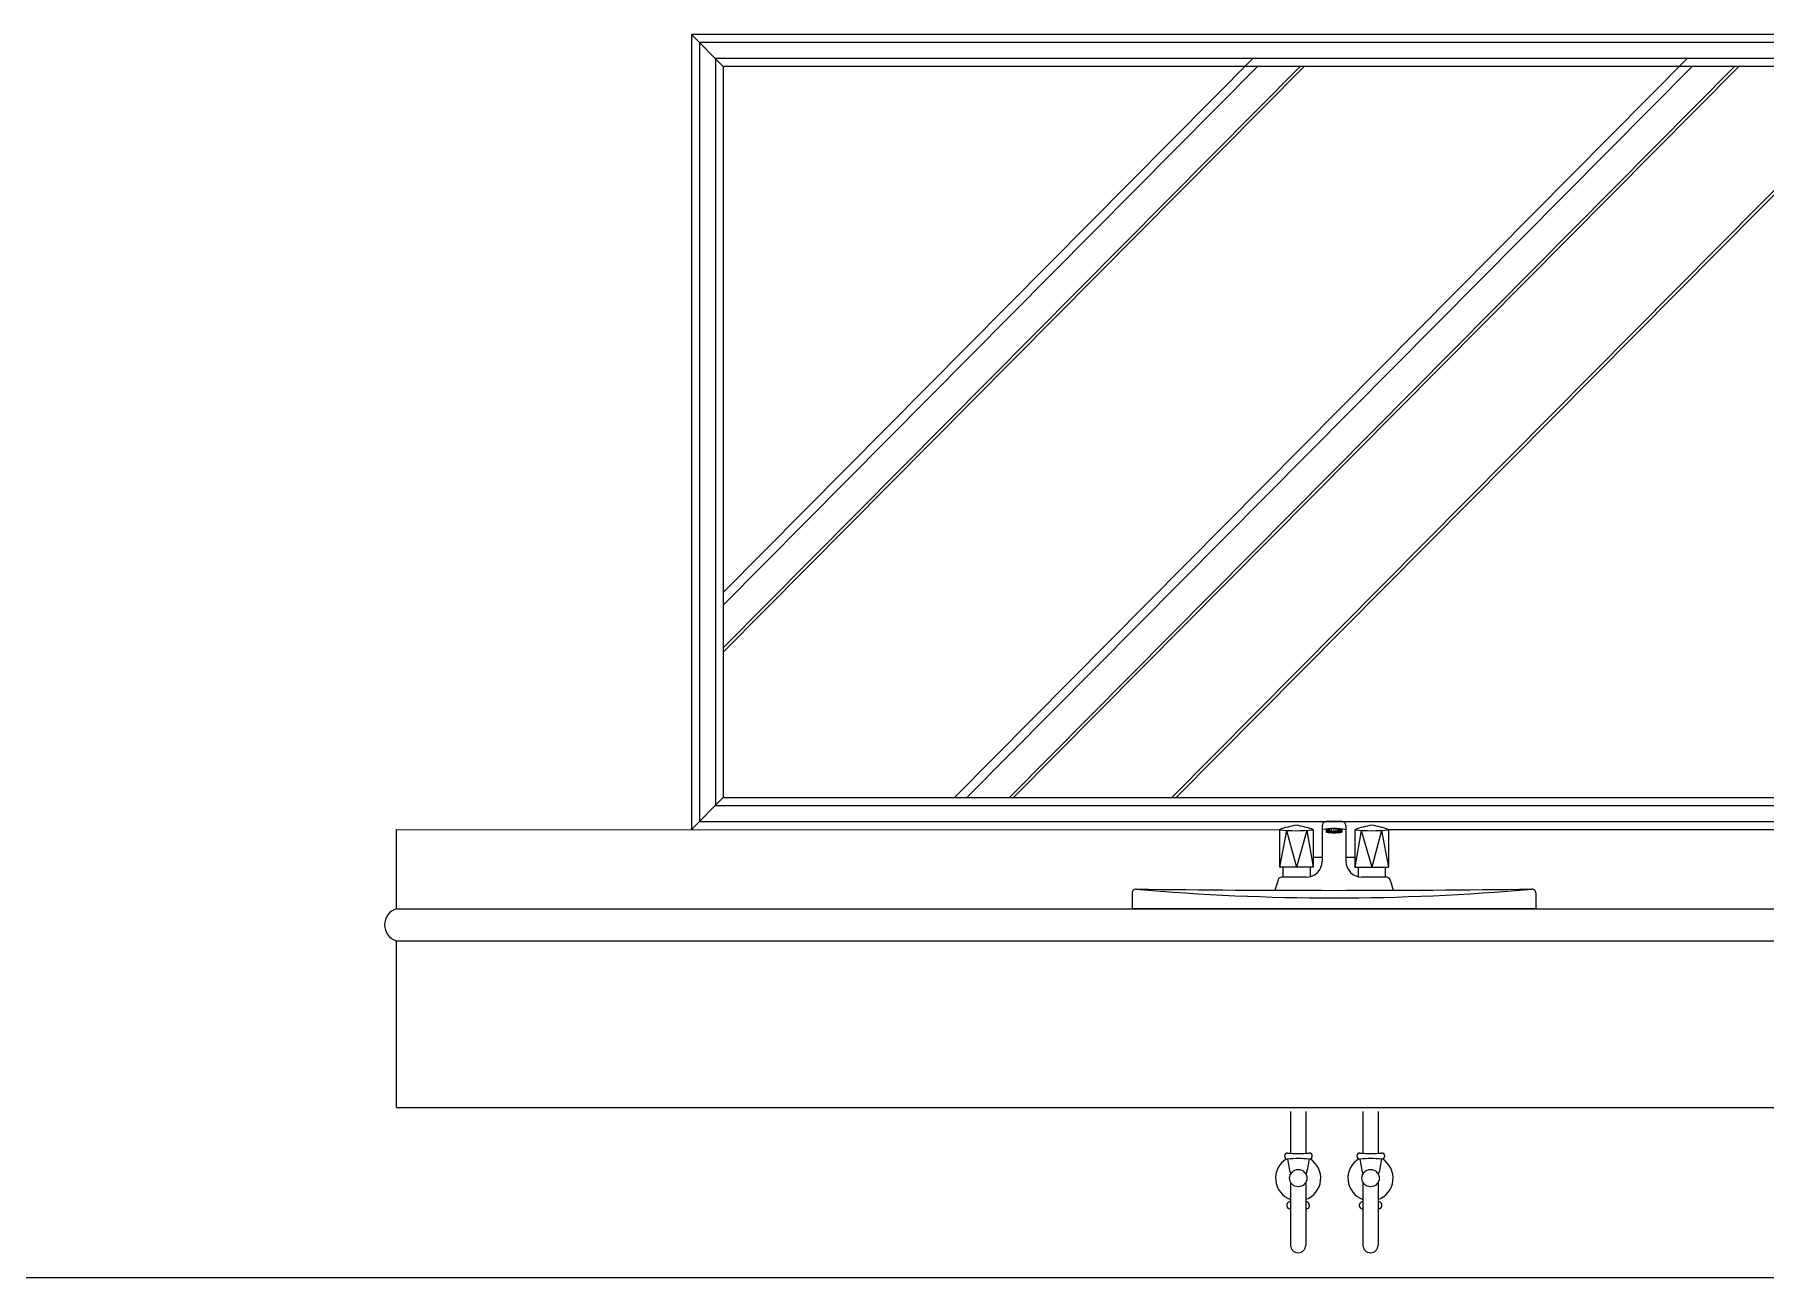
# Model space of a CAD drawing. Header units: millimetres. Extents: x 4513 to 24862, y 3359 to 11488.
# Drawn here: x 17499 to 19676, y 8380 to 9944 of the extents above; entities that cross this region are included whole.
import ezdxf

# ---------------------------------------------------------------- set-up
doc = ezdxf.new("R2010")
doc.units = ezdxf.units.MM
doc.layers.add('dwgmodels.com', color=169, linetype='Continuous')

msp = doc.modelspace()

# ---------------------------------------------------------------- linework, layer by layer
for p, q in [((18325, 9943.8), (18365, 9903.8)), ((19030.9, 9913.8), (18365, 9242.1)), ((19577.6, 9913.8), (18655.6, 8983.8)), ((19095.6, 9903.8), (18365, 9166.9)), ((19090.4, 9903.8), (18365, 9172.1)), ((19036.9, 9903.8), (18365, 9226.1)), ((19583.6, 9903.8), (18671.5, 8983.8)), ((19637.1, 9903.8), (18725, 8983.8)), ((19642.3, 9903.8), (18730.2, 8983.8)), ((19785, 9846.8), (18929.3, 8983.8)), ((19785, 9841.6), (18934.5, 8983.8)), ((18365, 8983.8), (18325, 8943.8)), ((19118.2, 8948.6), (19118.2, 8903.8)), ((19143.2, 8953.6), (19123.2, 8953.6)), ((19148.2, 8948.6), (19148.2, 8903.8)), ((17953.9, 8943.8), (19064.6, 8943.4)), ((17953.9, 8843.8), (17953.9, 8943.8)), ((19064.6, 8943.4), (19064.6, 8896.3)), ((19073.5, 8942.4), (19064.6, 8896.3)), ((19073.5, 8942.4), (19085.8, 8896.3)), ((19099, 8942.4), (19085.8, 8896.3)), ((19099.1, 8942.4), (19107.1, 8896.3)), ((19107.1, 8943.4), (19107.1, 8896.3)), ((19123.2, 8944.3), (19123.2, 8940.3)), ((19124.2, 8940.5), (19124.2, 8944.5)), ((19125.3, 8940.6), (19125.3, 8944.6)), ((19126.8, 8940.7), (19126.8, 8944.8)), ((19128.5, 8940.9), (19128.5, 8944.9)), ((19130.5, 8941), (19130.5, 8945)), ((19133.2, 8941.1), (19133.2, 8945.1)), ((19136, 8941), (19136, 8945)), ((19137.9, 8940.9), (19137.9, 8944.9)), ((19139.7, 8940.7), (19139.7, 8944.8)), ((19141.1, 8940.6), (19141.1, 8944.6)), ((19142.3, 8940.5), (19142.3, 8944.5)), ((19143.2, 8944.3), (19143.2, 8940.3)), ((19143.2, 8944.3), (19143.2, 8940.3)), ((19159.3, 8943.4), (19159.3, 8896.3)), ((19167.3, 8942.4), (19159.3, 8896.3)), ((19167.5, 8942.4), (19180.7, 8896.3)), ((19193, 8942.4), (19180.7, 8896.3)), ((19193, 8942.4), (19201.8, 8896.3)), ((19200.9, 8943.8), (20303.9, 8943.8)), ((19201.8, 8943.4), (19201.8, 8896.3)), ((19107.1, 8896.3), (19064.6, 8896.3)), ((19098.2, 8883.8), (19067.4, 8883.8)), ((19068.7, 8896.3), (19068.7, 8883.8)), ((19103, 8896.3), (19103, 8884.4)), ((19159.3, 8896.3), (19201.8, 8896.3)), ((19163.5, 8896.3), (19163.5, 8884.4)), ((19199.1, 8883.8), (19168.2, 8883.8)), ((19197.7, 8896.3), (19197.7, 8883.8)), ((18879.2, 8863.7), (18879.2, 8843.8)), ((19062.4, 8878.8), (19058.9, 8867.4)), ((19204.1, 8878.8), (19207.5, 8867.4)), ((19387.2, 8863.7), (19387.2, 8843.8)), ((17953.9, 8843.8), (20303.9, 8843.8)), ((19387.2, 8843.8), (18879.2, 8843.8)), ((17953.9, 8593.8), (17953.9, 8803.8)), ((17953.9, 8803.8), (20303.9, 8803.8)), ((17953.9, 8593.8), (20303.9, 8593.8)), ((19078.6, 8588.8), (19078.6, 8536.4)), ((19097.6, 8588.8), (19097.6, 8536.4)), ((19169.6, 8588.8), (19169.6, 8536.4)), ((19188.6, 8588.8), (19188.6, 8536.4)), ((19078.6, 8499.8), (19078.6, 8420.7)), ((19097.6, 8499.8), (19097.6, 8420.7)), ((19169.6, 8499.8), (19169.6, 8420.7)), ((19188.6, 8499.8), (19188.6, 8420.7))]:
    msp.add_line(p, q)
for points in [[(19200.9, 8943.8), (19825, 8943.8), (19825, 9943.8), (18325, 9943.8), (18325, 8943.8), (19064.6, 8943.4)], [(19107.1, 8908.8), (19118.2, 8908.8)], [(19148.2, 8908.8), (19159.3, 8908.8)]]:
    msp.add_lwpolyline(points)
for points in [[(18335, 8953.8), (19815, 8953.8), (19815, 9933.8), (18335, 9933.8)], [(18355, 8973.8), (19795, 8973.8), (19795, 9913.8), (18355, 9913.8)], [(18365, 8983.8), (19785, 8983.8), (19785, 9903.8), (18365, 9903.8)]]:
    msp.add_lwpolyline(points, close=True)
for centre in [(19088.1, 8505.1), (19179.1, 8505.1)]:
    msp.add_circle(centre, 10.9)
for centre, radius, start, end in [((19100.9, 8849.4), 100.8, 98.7484, 111.1232), ((19070, 8844.8), 105.4, 69.3454, 81.4503), ((19123.2, 8948.6), 5, 90, 180), ((19143.2, 8948.6), 5, 0, 90), ((19196.5, 8844.8), 105.4, 98.5497, 110.6546), ((19165.5, 8849.4), 100.8, 68.8768, 81.2516), ((19085.9, 9123.2), 181, 263.2592, 276.7408), ((19133.2, 8875.2), 69.8, 77.5922, 102.4078), ((19133.2, 8873.2), 67.8, 81.5196, 98.4804), ((19133.2, 9007.4), 67.8, 261.5196, 278.4804), ((19180.6, 9123.2), 181, 263.2592, 276.7408), ((19067.4, 8878.8), 5, 90, 180), ((19098.2, 8903.8), 20, 270, 0), ((19168.2, 8903.8), 20, 180, 270), ((19199.1, 8878.8), 5, 0, 90), ((18884.2, 8863.7), 5, 89.3019, 180), ((19133.2, 29299.9), 20432.7, 269.30193, 270.69807), ((19133.2, 11668), 2810.3, 264.9175, 275.0826), ((19382.2, 8863.7), 5, 0, 90.6981), ((17959.6, 8823.8), 20.8, 105.8109, 254.1891), ((19074.8, 8532.9), 3.8, 90, 270), ((19088.4, 8693.1), 157, 265.0016, 274.9984), ((19102.1, 8532.9), 3.8, 270, 90), ((19165.8, 8532.9), 3.8, 90, 270), ((19179.5, 8693.1), 157, 265.0016, 274.9984), ((19193.1, 8532.9), 3.8, 270, 90), ((19088.1, 8505.1), 28.4, 121.201, 250.4929), ((19088.4, 8372.7), 157, 85.0016, 94.9984), ((19153.3, 8535.3), 78.7, 184.5421, 198.5148), ((19088.1, 8505.1), 28.4, 289.5071, 58.2065), ((19023.6, 8535.3), 78.7, 341.4852, 355.4579), ((19179.1, 8505.1), 28.4, 121.201, 250.4929), ((19179.5, 8372.7), 157, 85.0016, 94.9984), ((19244.3, 8535.3), 78.7, 184.5421, 198.5148), ((19179.1, 8505.1), 28.4, 289.5071, 58.2065), ((19114.6, 8535.3), 78.7, 341.4852, 355.4579), ((19078.2, 8470.8), 4.45, 85.6715, 274.3285), ((19097.9, 8470.8), 4.45, 265.6715, 94.3285), ((19169.3, 8470.8), 4.45, 85.6715, 274.3285), ((19188.9, 8470.8), 4.45, 265.6715, 94.3285), ((19088.1, 8420.7), 9.49, 180, 0), ((19179.1, 8420.7), 9.49, 180, 0)]:
    msp.add_arc(centre, radius, start, end)
at = {"layer": 'dwgmodels.com'}
msp.add_line((4513, 8380.2), (24839.2, 8380.2), dxfattribs=at)

doc.saveas('drawing.dxf')
